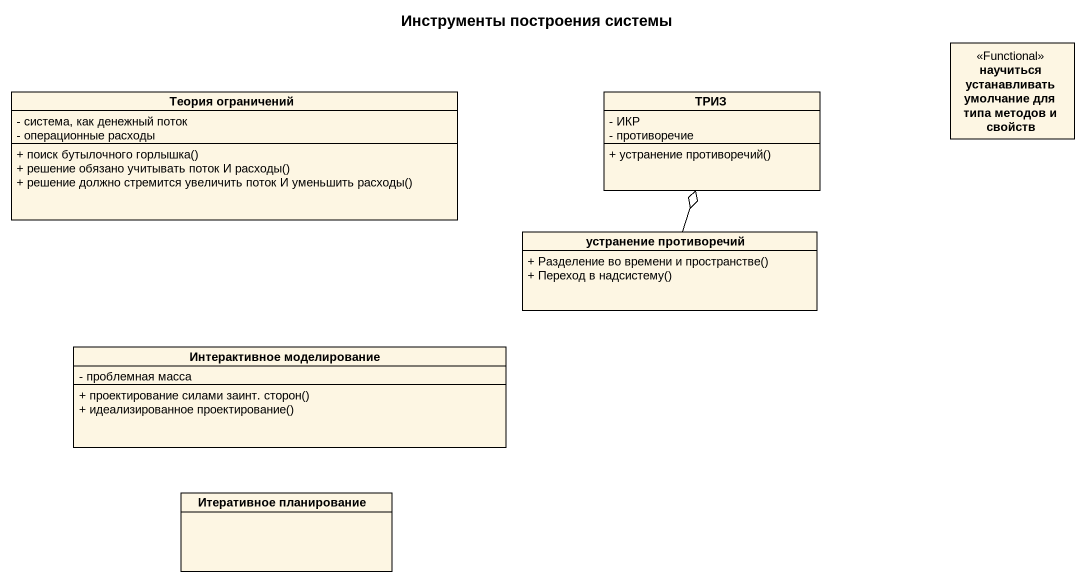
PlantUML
@startuml
title Инструменты построения системы
hide circle
hide empty members
skinparam classAttributeIconSize 0
class "Теория ограничений" as Теория_ограничений {
  - система, как денежный поток
  - операционные расходы
  + поиск бутылочного горлышка()
  + решение обязано учитывать поток И расходы()
  + решение должно стремится увеличить поток И уменьшить расходы()
}
class ТРИЗ {
  - ИКР
  - противоречие
  + устранение противоречий()
}
class "научиться устанавливать умолчание для типа методов и свойств" as научиться_устанавливать <<Functional>>
class "устранение противоречий" as устранение_противоречий {
  + Разделение во времени и пространстве()
  + Переход в надсистему()
}
class "Интерактивное моделирование" as Интерактивное_моделирование {
  - проблемная масса
  + проектирование силами заинт. сторон()
  + идеализированное проектирование()
}
class "Итеративное планирование" as Итеративное_планирование
устранение_противоречий -up-o ТРИЗ
@enduml
